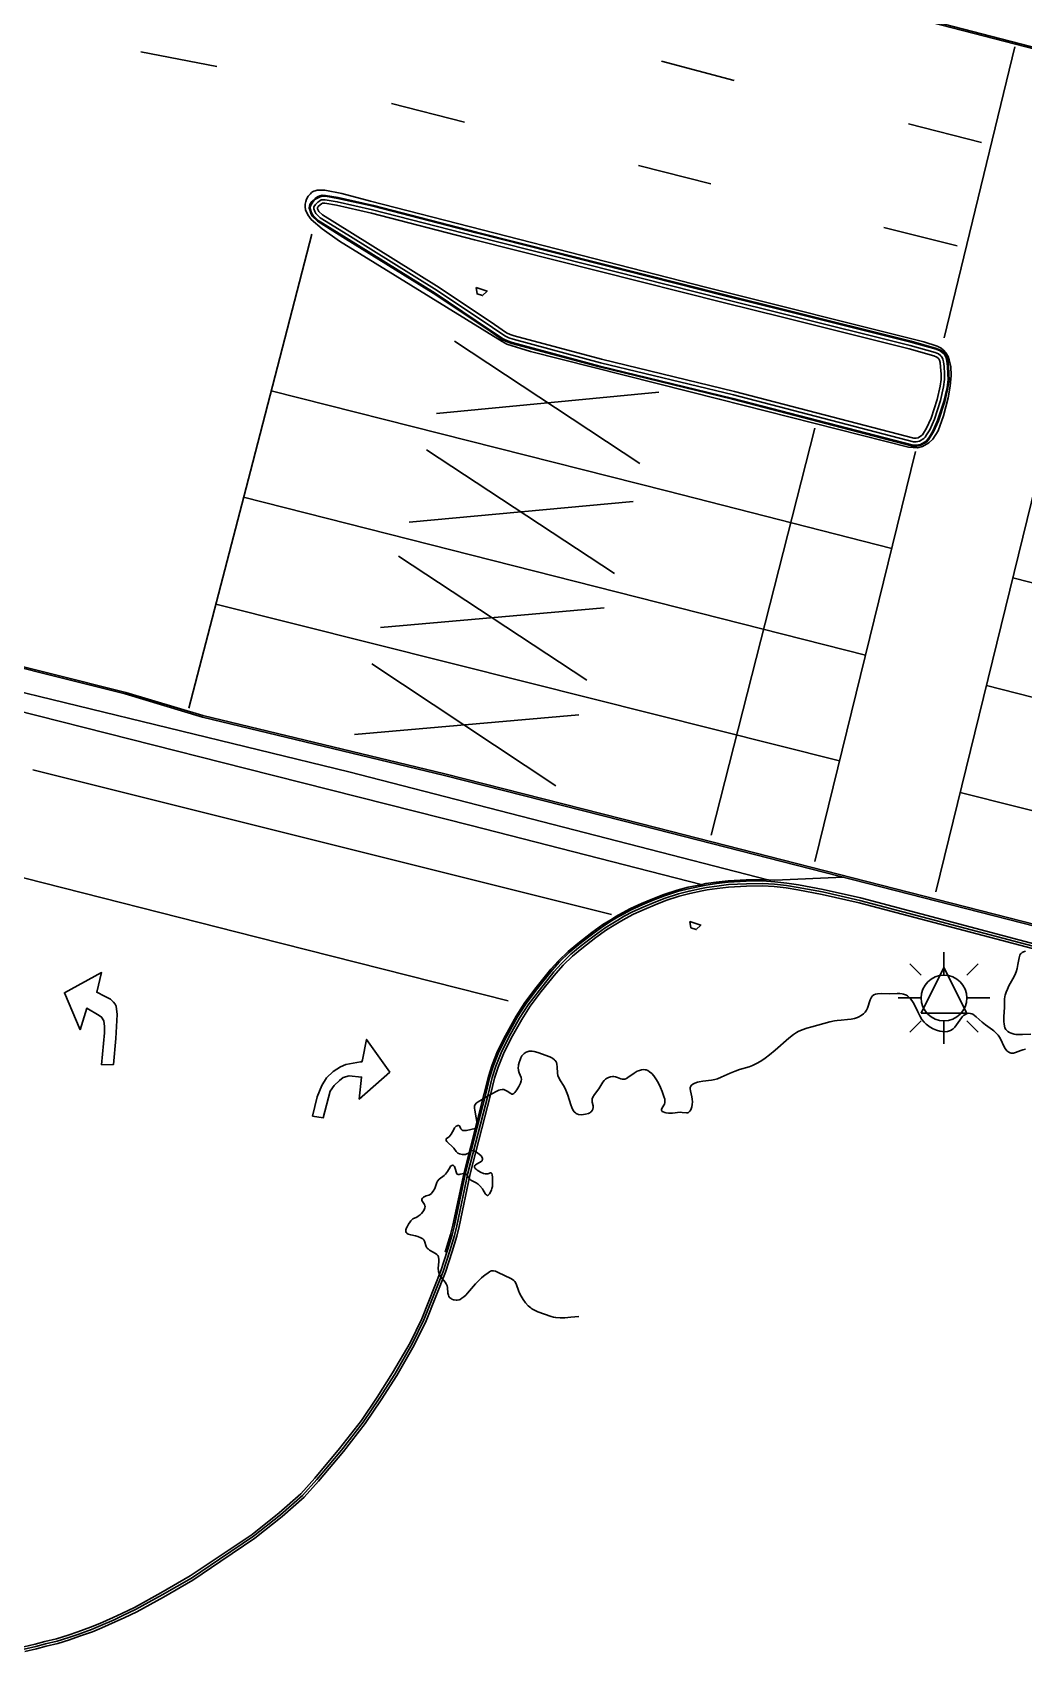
# Model space of a CAD drawing. Header units: metres. Extents: x 585772 to 587013, y 4140825 to 4141582.
# Drawn here: x 586070.39 to 586098.87, y 4140841.14 to 4140887.66 of the extents above; entities that cross this region are included whole.
import ezdxf

# ---------------------------------------------------------------- set-up
doc = ezdxf.new("R2010")
doc.units = ezdxf.units.M
doc.header["$MEASUREMENT"] = 0
for name, color, linetype, lineweight in [('BACK_OF_CURB', 5, 'Continuous', 30), ('BOTTOM_OF_CURB', 3, 'Continuous', 30), ('GUTTER', 30, 'Continuous', 30), ('LIGHT_POLE', 5, 'Continuous', 30), ('PAINT_STRIPE', 4, 'Continuous', 30), ('SIGN_BOARD', 2, 'Continuous', 30), ('TOP_OF_CURB', 1, 'Continuous', 30), ('TRAFFIC_SIGNAL', 3, 'Continuous', 30)]:
    doc.layers.add(name, color=color, linetype=linetype, lineweight=lineweight)
for name, color, linetype, lineweight, true_color in [('GUTTER_BOTTOM', 254, 'Continuous', 30, 0xffc7d6), ('PAVED_PARKING', 191, 'Continuous', 30, 0xbaa8ff), ('PAVED_ROAD', 140, 'Continuous', 30, 0x38a9ff), ('TREELINE', 80, 'Continuous', 30, 0x36ff17)]:
    doc.layers.add(name, color=color, linetype=linetype, lineweight=lineweight, true_color=true_color)

# ---------------------------------------------------------------- blocks, each defined once
blk = doc.blocks.new('SYM205')
at = {"color": 0, "linetype": 'ByBlock', "lineweight": -2}
for p, q in [((-0.25, 0.25), (-0.375, 0.375)), ((0, 0.25), (0, 0.5)), ((0.25, 0.25), (0.375, 0.375)), ((0.25, 0), (0.5, 0)), ((-0.25, -0.25), (-0.375, -0.375)), ((0, -0.25), (0, -0.5)), ((0.25, -0.25), (0.375, -0.375))]:
    blk.add_line(p, q, dxfattribs=at)
at = {"color": 0, "linetype": 'ByBlock', "lineweight": -2, "flags": 128}
blk.add_lwpolyline([(-0.5, 0), (-0.25, 0, 1), (0.25, 0, 1), (-0.25, 0)], format="xyb", dxfattribs=at)
blk = doc.blocks.new('SYM205_1')
at = {"layer": 'LIGHT_POLE', "xscale": 26.246667, "yscale": 26.246667, "zscale": 26.246667}
blk.add_blockref('SYM205', (0, 0), dxfattribs=at)
blk = doc.blocks.new('SYM003')
at = {"layer": 'LIGHT_POLE', "xscale": 0.5, "yscale": 0.5, "zscale": 0.5}
blk.add_blockref('SYM205_1', (0, 0), dxfattribs=at)
blk = doc.blocks.new('SYM207')
at = {"layer": 'SIGN_BOARD'}
blk.add_3dface([(-1.322683, 1.213682), (-1.067804, -0.602562), (0.487143, -1.125157), (1.787212, 0.168493)], dxfattribs=at)
blk = doc.blocks.new('SYM008')
at = {"layer": 'SIGN_BOARD', "xscale": 0.5, "yscale": 0.5, "zscale": 0.5}
blk.add_blockref('SYM207', (0, 0), dxfattribs=at)
blk = doc.blocks.new('SYM212')
at = {"layer": 'TRAFFIC_SIGNAL'}
blk.add_3dface([(-6.561667, -4.374444), (6.561667, -4.374444), (0, 8.748889)], dxfattribs=at)
blk = doc.blocks.new('SYM009')
at = {"layer": 'TRAFFIC_SIGNAL', "xscale": 0.5, "yscale": 0.5, "zscale": 0.5}
blk.add_blockref('SYM212', (0, 0), dxfattribs=at)

msp = doc.modelspace()

# ---------------------------------------------------------------- linework, layer by layer
at = {"layer": 'BACK_OF_CURB'}
msp.add_polyline3d([(586091.974224, 4140879.466545, -18.315887), (586095.577822, 4140878.566281, -18.328438), (586096.288124, 4140878.362601, -18.333), (586096.370339, 4140878.3297, -18.332), (586096.411423, 4140878.299559, -18.331), (586096.425004, 4140878.287481, -18.33), (586096.433569, 4140878.274016, -18.328), (586096.449009, 4140878.237972, -18.327), (586096.464901, 4140878.177557, -18.325), (586096.480904, 4140878.049478, -18.323), (586096.493783, 4140877.840918, -18.321), (586096.497846, 4140877.686434, -18.321), (586096.469275, 4140877.490427, -18.322798), (586096.380919, 4140877.11033, -18.330288), (586096.208584, 4140876.576381, -18.341841), (586096.080214, 4140876.28956, -18.351), (586095.992239, 4140876.147061, -18.358), (586095.956642, 4140876.093641, -18.361), (586095.93589, 4140876.070993, -18.365), (586095.83409, 4140876.009661, -18.372), (586095.772476, 4140875.997333, -18.374), (586095.716484, 4140875.997333, -18.375), (586090.560615, 4140877.336993, -18.355884), (586086.739146, 4140878.264991, -18.344874), (586084.229589, 4140878.936284, -18.34), (586084.112531, 4140878.977322, -18.34), (586084.011575, 4140879.025953, -18.337), (586083.663921, 4140879.262284, -18.333005), (586082.072971, 4140880.328491, -18.320483), (586079.508748, 4140881.922399, -18.301663), (586078.719976, 4140882.410812, -18.299), (586078.614681, 4140882.511983, -18.3), (586078.596364, 4140882.548634, -18.301), (586078.581493, 4140882.586189, -18.301563), (586078.576378, 4140882.615282, -18.302), (586078.577598, 4140882.619015, -18.302073), (586078.598429, 4140882.650771, -18.303), (586078.654979, 4140882.705578, -18.304), (586078.696782, 4140882.734532, -18.304), (586078.721888, 4140882.746544, -18.305), (586078.735739, 4140882.749557, -18.305), (586078.786953, 4140882.74805, -18.305), (586079.126249, 4140882.690643, -18.305), (586080.136344, 4140882.465259, -18.303059), (586083.089801, 4140881.701004, -18.304), (586090.238401, 4140879.897448, -18.312)], close=True, dxfattribs=at)
msp.add_polyline3d([(586070.168242, 4140841.1385, -18.186), (586070.507233, 4140841.213865, -18.187), (586070.785837, 4140841.290847, -18.19), (586071.116271, 4140841.375476, -18.198), (586071.457406, 4140841.47698, -18.202), (586071.745618, 4140841.578433, -18.204), (586072.112062, 4140841.711262, -18.208), (586072.382229, 4140841.820982, -18.213), (586072.770261, 4140841.991154, -18.22), (586073.022426, 4140842.110654, -18.224), (586073.387769, 4140842.285172, -18.232582), (586074.151969, 4140842.705703, -18.250914), (586075.000784, 4140843.192945, -18.268183), (586075.806499, 4140843.739593, -18.281953), (586076.783749, 4140844.394567, -18.294679), (586077.565039, 4140845.018017, -18.302462), (586078.195605, 4140845.574097, -18.31055), (586078.609794, 4140846.032876, -18.320134), (586079.322581, 4140846.883739, -18.344206), (586079.953464, 4140847.692771, -18.365156), (586080.411423, 4140848.367566, -18.377734), (586080.859323, 4140849.07293, -18.386488), (586081.36205, 4140849.946957, -18.401), (586081.703449, 4140850.641734, -18.409325), (586082.259547, 4140852.035665, -18.424693), (586082.444721, 4140852.630973, -18.427615), (586082.579923, 4140853.075338, -18.431673), (586082.650657, 4140853.350707, -18.437393), (586082.969636, 4140854.864745, -18.473978), (586083.548521, 4140857.130958, -18.530113), (586083.668502, 4140857.611096, -18.543), (586083.770531, 4140857.933024, -18.556), (586083.919683, 4140858.309998, -18.569), (586084.143685, 4140858.757706, -18.583), (586084.446348, 4140859.299554, -18.595), (586084.691102, 4140859.678698, -18.603), (586085.00934, 4140860.100551, -18.613), (586085.425758, 4140860.620984, -18.622919), (586085.636733, 4140860.854508, -18.630544), (586085.906051, 4140861.119456, -18.638531), (586086.171475, 4140861.33999, -18.643), (586086.573127, 4140861.650496, -18.65), (586086.880495, 4140861.872081, -18.658), (586087.102609, 4140862.009349, -18.662), (586087.244022, 4140862.09606, -18.664), (586087.429123, 4140862.20446, -18.667), (586087.657041, 4140862.325176, -18.67), (586087.964643, 4140862.460943, -18.673), (586088.279813, 4140862.593465, -18.677), (586088.592289, 4140862.715793, -18.681), (586088.9671, 4140862.837774, -18.684), (586089.27281, 4140862.918733, -18.688), (586089.628435, 4140862.991714, -18.689), (586089.771056, 4140863.021237, -18.69), (586090.060289, 4140863.061929, -18.691), (586090.390607, 4140863.102671, -18.691), (586090.904053, 4140863.129946, -18.692), (586091.361087, 4140863.139, -18.693), (586091.70244, 4140863.116533, -18.693), (586092.041377, 4140863.080363, -18.691), (586092.376758, 4140863.025953, -18.692), (586093.076385, 4140862.89364, -18.693), (586094.145769, 4140862.653026, -18.695), (586100.89988, 4140860.86913, -18.739)], dxfattribs=at)
at = {"layer": 'BOTTOM_OF_CURB'}
msp.add_polyline3d([(586092.022554, 4140879.660618, -18.448), (586095.629639, 4140878.759483, -18.452248), (586096.353009, 4140878.552055, -18.451), (586096.468195, 4140878.50596, -18.449), (586096.537307, 4140878.455256, -18.448), (586096.588845, 4140878.408692, -18.447), (586096.611026, 4140878.367675, -18.446), (586096.63867, 4140878.303142, -18.445), (586096.661708, 4140878.215562, -18.444), (586096.680137, 4140878.068058, -18.442), (586096.69362, 4140877.849713, -18.439), (586096.698228, 4140877.674552, -18.437), (586096.665976, 4140877.453296, -18.44), (586096.573827, 4140877.056879, -18.445121), (586096.395576, 4140876.504603, -18.457953), (586096.257353, 4140876.195766, -18.464), (586096.160596, 4140876.039043, -18.467), (586096.114522, 4140875.969901, -18.469), (586096.06384, 4140875.914587, -18.47), (586095.907475, 4140875.82038, -18.474), (586095.792289, 4140875.797333, -18.476649), (586095.690925, 4140875.797333, -18.478248), (586090.511866, 4140877.143019, -18.471798), (586086.689701, 4140878.071185, -18.470397), (586084.170579, 4140878.745037, -18.47), (586084.035811, 4140878.792284, -18.47), (586083.91141, 4140878.852208, -18.468), (586083.552029, 4140879.096511, -18.463536), (586081.964476, 4140880.160442, -18.430824), (586079.403311, 4140881.752449, -18.408261), (586078.596678, 4140882.251921, -18.422), (586078.451215, 4140882.391688, -18.423), (586078.409748, 4140882.474659, -18.424), (586078.382103, 4140882.566849, -18.425), (586078.372888, 4140882.612944, -18.426), (586078.377519, 4140882.668352, -18.426), (586078.38805, 4140882.694692, -18.427), (586078.44334, 4140882.77898, -18.428), (586078.52759, 4140882.860634, -18.429), (586078.596044, 4140882.908046, -18.429), (586078.656599, 4140882.93702, -18.43), (586078.717154, 4140882.95019, -18.43), (586078.80667, 4140882.947556, -18.429), (586079.164734, 4140882.886974, -18.429), (586080.183186, 4140882.659725, -18.429), (586083.139316, 4140881.894779, -18.433), (586090.286957, 4140880.091465, -18.443536)], close=True, dxfattribs=at)
msp.add_polyline3d([(586070.14164, 4140841.276004, -18.336), (586070.473376, 4140841.349756, -18.337), (586070.749823, 4140841.426142, -18.34), (586071.078926, 4140841.51043, -18.348), (586071.414174, 4140841.610182, -18.352), (586071.698519, 4140841.710274, -18.354), (586072.06185, 4140841.841974, -18.358), (586072.327765, 4140841.949968, -18.363), (586072.712158, 4140842.118544, -18.37), (586072.962276, 4140842.237074, -18.374), (586073.323796, 4140842.409766, -18.382582), (586074.083367, 4140842.827749, -18.400914), (586074.92653, 4140843.311747, -18.418183), (586075.728226, 4140843.855668, -18.431953), (586076.700973, 4140844.507624, -18.444679), (586077.475024, 4140845.125298, -18.452462), (586078.097029, 4140845.673828, -18.46055), (586078.504141, 4140846.124767, -18.470134), (586079.213687, 4140846.971763, -18.494206), (586079.84022, 4140847.775215, -18.515156), (586080.294382, 4140848.444416, -18.527734), (586080.739494, 4140849.14539, -18.536488), (586081.238415, 4140850.012799, -18.551), (586081.575417, 4140850.698627, -18.559325), (586082.127488, 4140852.082465, -18.574693), (586082.31091, 4140852.672141, -18.577615), (586082.44509, 4140853.113148, -18.581673), (586082.514296, 4140853.382568, -18.587393), (586082.833255, 4140854.896514, -18.623978), (586083.412786, 4140857.165254, -18.680113), (586083.533731, 4140857.649251, -18.693), (586083.638551, 4140857.979983, -18.706), (586083.791748, 4140858.367181, -18.719), (586084.019907, 4140858.823198, -18.733), (586084.326302, 4140859.371728, -18.745), (586084.576256, 4140859.758926, -18.753), (586084.898778, 4140860.186458, -18.763), (586085.319063, 4140860.711725, -18.772919), (586085.535613, 4140860.951419, -18.780544), (586085.81206, 4140861.22338, -18.788531), (586086.083899, 4140861.449245, -18.793), (586086.489355, 4140861.762691, -18.8), (586086.802661, 4140861.988557, -18.808), (586087.029218, 4140862.12857, -18.812), (586087.172049, 4140862.216151, -18.814), (586087.360954, 4140862.326779, -18.817), (586087.595934, 4140862.451236, -18.82), (586087.90924, 4140862.589521, -18.823), (586088.227154, 4140862.723196, -18.827), (586088.545068, 4140862.847653, -18.831), (586088.927486, 4140862.972109, -18.834), (586089.240793, 4140863.05508, -18.838), (586089.600174, 4140863.128832, -18.839), (586089.74709, 4140863.159244, -18.84), (586090.041967, 4140863.20073, -18.841), (586090.37831, 4140863.242215, -18.841), (586090.898952, 4140863.269872, -18.842), (586091.364304, 4140863.279091, -18.843), (586091.71447, 4140863.256044, -18.843), (586092.060028, 4140863.219168, -18.841), (586092.40098, 4140863.163854, -18.842), (586093.104767, 4140863.030754, -18.843), (586094.179022, 4140862.789044, -18.845), (586100.935033, 4140861.004646, -18.889)], dxfattribs=at)
at = {"layer": 'GUTTER'}
for points in [[(586061.065229, 4140896.571874, -18.9), (586070.512888, 4140894.164773, -18.828), (586079.960547, 4140891.757672, -18.825025), (586090.849354, 4140889.386711, -18.820392), (586103.394299, 4140886.135482, -18.815934), (586111.132038, 4140884.249151, -18.816448), (586118.716108, 4140882.254299, -18.820383), (586122.455339, 4140881.364953, -18.825884), (586123.598274, 4140881.110855, -18.82801), (586124.33201, 4140881.054388, -18.831873), (586125.093967, 4140881.082621, -18.84)], [(586062.379355, 4140871.329081, -18.755073), (586073.056826, 4140868.649448, -18.76934), (586075.271892, 4140867.981053, -18.775054), (586082.228273, 4140866.308236, -18.798384), (586087.875924, 4140864.875401, -18.821), (586097.193209, 4140862.488372, -18.863), (586106.510495, 4140860.101344, -18.813), (586115.827781, 4140857.714315, -18.743932), (586118.075729, 4140857.1223, -18.728017), (586118.880016, 4140856.941211, -18.724)], [(586089.606748, 4140863.174013, -18.835103), (586082.992596, 4140864.871908, -18.811384), (586076.52302, 4140866.504728, -18.788054), (586069.878209, 4140868.193479, -18.7547)]]:
    msp.add_polyline3d(points, dxfattribs=at)
at = {"layer": 'GUTTER_BOTTOM', "extrusion": (0.1155026804983741, 0.4474006107019116, 0.8868437429114822), "elevation": 1920303.203735, "flags": 128}
msp.add_lwpolyline([(467621.901121, -3685652.984788), (467611.210311, -3685653.15481), (467598.778432, -3685653.161011)], dxfattribs=at)
at = {"layer": 'PAINT_STRIPE', "extrusion": (0.0089095860823383, 0.0368220668287435, 0.9992821196590584), "elevation": 157679.13013, "flags": 128}
msp.add_lwpolyline([(404180.4913, -4159595.427641), (404180.4913, -4159586.822569)], dxfattribs=at)
at = {"layer": 'PAINT_STRIPE', "extrusion": (-0.0044191072180511, 0.0008670547317231, 0.9999898598023319), "elevation": 981.84928, "flags": 128}
msp.add_lwpolyline([(586067.701539, 4140887.805071), (586069.880555, 4140887.37754)], dxfattribs=at)
at = {"layer": 'PAINT_STRIPE', "extrusion": (-0.003127830614979, 0.0008308309970382, 0.999994763184037), "elevation": 1588.492788, "flags": 128}
msp.add_lwpolyline([(586085.539539, 4140886.939916), (586087.630015, 4140886.384636)], dxfattribs=at)
at = {"layer": 'PAINT_STRIPE', "elevation": -18.578, "flags": 128}
msp.add_lwpolyline([(586080.708303, 4140885.618313), (586082.806831, 4140885.076697)], dxfattribs=at)
at = {"layer": 'PAINT_STRIPE', "extrusion": (0.0035791214083044, -0.0009168896454504, 0.9999931745783682), "elevation": -1717.726329, "flags": 128}
msp.add_lwpolyline([(586093.966705, 4140884.66089), (586091.869173, 4140885.198226)], dxfattribs=at)
at = {"layer": 'PAINT_STRIPE', "extrusion": (-0.0009055342706448, 0.0002275429342098, 0.9999995641158539), "elevation": 392.925277, "flags": 128}
msp.add_lwpolyline([(586087.542703, 4140883.847135), (586089.620169, 4140883.325109)], dxfattribs=at)
at = {"layer": 'PAINT_STRIPE', "extrusion": (0.9680502151868029, -0.2507564174189373, 6.71421078e-08), "elevation": -470999.364038, "flags": 128}
msp.add_lwpolyline([(4155544.495857, -18.411376), (4155537.463472, -18.567501), (4155530.431087, -18.726376)], dxfattribs=at)
at = {"layer": 'PAINT_STRIPE', "extrusion": (0.0031272874030768, -0.0007831481788051, 0.9999948033627118), "elevation": -1428.615102, "flags": 128}
msp.add_lwpolyline([(586092.041093, 4140882.202073), (586094.147366, 4140881.674615)], dxfattribs=at)
at = {"layer": 'PAINT_STRIPE', "extrusion": (0.0140037671344174, -0.009253268460302, 0.9998591258416591), "elevation": -30127.739352, "flags": 128}
msp.add_lwpolyline([(586025.303302, 4140777.283634), (586030.622137, 4140773.769603)], dxfattribs=at)
at = {"layer": 'PAINT_STRIPE', "extrusion": (-0.0278233698201312, -0.123844375114462, 0.9919115035346454), "elevation": -529149.396816, "flags": 128}
msp.add_lwpolyline([(-335857.054827, 4134918.7152), (-335845.348229, 4134918.403742), (-335838.665932, 4134918.203112)], dxfattribs=at)
at = {"layer": 'PAINT_STRIPE', "extrusion": (-0.0151889827248884, -0.0014524951863131, 0.99988358575462), "elevation": -14935.126648, "flags": 128}
msp.add_lwpolyline([(586014.105161, 4140859.379594), (586020.498745, 4140859.99093)], dxfattribs=at)
at = {"layer": 'PAINT_STRIPE', "extrusion": (-0.0059817121058131, -0.0235217734145096, 0.9997054292619001), "elevation": -100925.104176, "flags": 128}
msp.add_lwpolyline([(-452549.768601, 4156365.494939), (-452549.768601, 4156353.422645)], dxfattribs=at)
at = {"layer": 'PAINT_STRIPE', "extrusion": (0.0098172563197991, -0.0064754856014326, 0.9999308423909011), "elevation": -21079.028069, "flags": 128}
msp.add_lwpolyline([(586053.65165, 4140825.988143), (586059.046233, 4140822.430109)], dxfattribs=at)
at = {"layer": 'PAINT_STRIPE', "extrusion": (-0.0055307790935769, -0.022502469733721, 0.9997314886200697), "elevation": -96440.00935, "flags": 128}
msp.add_lwpolyline([(-419194.889919, 4159955.907744), (-419194.889919, 4159968.034346)], dxfattribs=at)
at = {"layer": 'PAINT_STRIPE', "extrusion": (-0.0057814823488609, -0.0235041124878568, 0.9997070226611434), "elevation": -100734.615169, "flags": 128}
msp.add_lwpolyline([(-419944.896506, 4159790.167704), (-419944.896506, 4159778.103945)], dxfattribs=at)
at = {"layer": 'PAINT_STRIPE', "extrusion": (-0.2462640612123106, -0.9692027714339344, 6.7101282e-09), "elevation": -4157676.418704, "flags": 128}
msp.add_lwpolyline([(-451703.160346, -18.657101), (-451712.377964, -18.618851), (-451721.595581, -18.584101)], dxfattribs=at)
at = {"layer": 'PAINT_STRIPE', "extrusion": (-0.0060124522404024, -0.0005490403970626, 0.9999817743202619), "elevation": -5815.907848, "flags": 128}
msp.add_lwpolyline([(586076.941547, 4140871.606837), (586070.508651, 4140871.019413)], dxfattribs=at)
at = {"layer": 'PAINT_STRIPE', "extrusion": (0.0105719798360435, -0.006962438480477, 0.999919875636419), "elevation": -22653.173753, "flags": 128}
msp.add_lwpolyline([(586048.353087, 4140815.256102), (586053.763164, 4140811.693448)], dxfattribs=at)
at = {"layer": 'PAINT_STRIPE', "extrusion": (-0.2471982147444013, -0.968964933641657, 5.7307139e-09), "elevation": -4157242.269546, "flags": 128}
msp.add_lwpolyline([(-455707.212099, -18.569176), (-455698.188795, -18.539176), (-455689.16549, -18.638176)], dxfattribs=at)
at = {"layer": 'PAINT_STRIPE', "extrusion": (-0.2439855888584556, -0.9697788574873101, 1.74510527e-08), "elevation": -4158723.390943, "flags": 128}
msp.add_lwpolyline([(-441949.119632, -18.612426), (-441939.882427, -18.652426), (-441930.645223, -18.688426)], dxfattribs=at)
at = {"layer": 'PAINT_STRIPE', "extrusion": (-0.0040180902976245, -0.0003529578314515, 0.999991865152477), "elevation": -3835.171478, "flags": 128}
msp.add_lwpolyline([(586082.006981, 4140870.027066), (586075.585792, 4140869.463019)], dxfattribs=at)
at = {"layer": 'PAINT_STRIPE', "extrusion": (0.0147138032562706, -0.0097629618685355, 0.9998440821294533), "elevation": -31822.402373, "flags": 128}
msp.add_lwpolyline([(586016.968015, 4140756.182436), (586022.253339, 4140752.676043)], dxfattribs=at)
at = {"layer": 'PAINT_STRIPE', "extrusion": (0.011988331706498, 0.0466400657378222, 0.9988398190755448), "elevation": 200138.069687, "flags": 128}
msp.add_lwpolyline([(463211.137496, -4151588.368559), (463202.005859, -4151588.391128), (463193.09471, -4151588.430856)], dxfattribs=at)
at = {"layer": 'PAINT_STRIPE', "extrusion": (-0.0058496906357022, -0.0005090514298409, 0.9999827608444601), "elevation": -5555.082783, "flags": 128}
msp.add_lwpolyline([(586075.95126, 4140865.759373), (586069.504013, 4140865.19833)], dxfattribs=at)
at = {"layer": 'PAINT_STRIPE', "extrusion": (0.2422705756426722, 0.9702087240268291, 1.6803347e-08), "elevation": 4159492.387638, "flags": 128}
msp.add_lwpolyline([(434599.490137, -18.805893), (434590.922977, -18.830456), (434582.355816, -18.850893)], dxfattribs=at)
at = {"layer": 'PAINT_STRIPE', "extrusion": (-0.2463537444259758, -0.9691799794699685, 1.375675785e-06), "elevation": -4157622.44818, "flags": 128}
msp.add_lwpolyline([(-452095.384691, -13.026459), (-452102.839817, -12.993691), (-452110.294944, -12.961459)], dxfattribs=at)
at = {"layer": 'PAINT_STRIPE'}
for points in [[(586080.104229, 4140882.812524, -18.445571), (586089.728289, 4140880.339192, -18.458181), (586095.995242, 4140878.765555, -18.47), (586096.385666, 4140878.638612, -18.471), (586096.496262, 4140878.585924, -18.471), (586096.562092, 4140878.530603, -18.47), (586096.627923, 4140878.451572, -18.468), (586096.696387, 4140878.340929, -18.466), (586096.727986, 4140878.251361, -18.464), (586096.774232, 4140878.060864, -18.461), (586096.783449, 4140877.802697, -18.459), (586096.75436, 4140877.494971, -18.461328), (586096.699062, 4140877.153822, -18.464617), (586096.565425, 4140876.637488, -18.474852), (586096.408748, 4140876.213357, -18.486), (586096.256678, 4140875.97363, -18.496), (586096.141474, 4140875.862987, -18.502), (586095.961756, 4140875.756954, -18.509), (586095.818903, 4140875.720073, -18.512), (586095.556238, 4140875.743124, -18.5124), (586090.12293, 4140877.122416, -18.492084), (586084.700584, 4140878.491605, -18.476), (586084.018576, 4140878.69906, -18.476), (586083.88494, 4140878.777432, -18.474), (586079.215074, 4140881.65804, -18.439811), (586078.711993, 4140882.01374, -18.437699), (586078.402094, 4140882.285737, -18.438), (586078.305322, 4140882.419431, -18.437), (586078.2362, 4140882.557735, -18.437), (586078.222376, 4140882.640717, -18.438), (586078.222376, 4140882.719089, -18.438), (586078.243294, 4140882.802878, -18.439), (586078.267369, 4140882.869113, -18.439), (586078.31552, 4140882.947391, -18.44), (586078.375708, 4140883.022658, -18.442), (586078.410316, 4140883.057281, -18.442), (586078.435896, 4140883.07384, -18.443), (586078.475018, 4140883.09341, -18.443), (586078.511131, 4140883.105452, -18.443), (586078.572824, 4140883.120506, -18.444), (586078.792511, 4140883.120882, -18.446), (586079.280976, 4140883.02407, -18.446)], [(586071.761755, 4140859.00571, -18.599), (586071.309073, 4140860.065895, -18.616), (586072.376849, 4140860.644388, -18.636), (586072.239777, 4140860.079724, -18.625), (586072.465542, 4140859.966791, -18.624), (586072.634866, 4140859.878058, -18.623), (586072.723559, 4140859.797392, -18.622), (586072.771937, 4140859.740925, -18.622), (586072.796127, 4140859.684459, -18.621), (586072.828379, 4140859.44246, -18.617), (586072.788064, 4140858.756797, -18.606), (586072.723559, 4140858.0066, -18.591), (586072.376849, 4140857.998534, -18.590018), (586072.457479, 4140858.918129, -18.602), (586072.457479, 4140859.095595, -18.605), (586072.441353, 4140859.256928, -18.608), (586072.376849, 4140859.369861, -18.61), (586072.312345, 4140859.410194, -18.61), (586071.949508, 4140859.619926, -18.608646)], [(586079.868936, 4140858.144317, -18.654), (586079.988729, 4140858.725114, -18.665), (586080.655369, 4140857.788233, -18.646092), (586079.781322, 4140857.013477, -18.624), (586079.844963, 4140857.644979, -18.632555), (586079.494797, 4140857.681855, -18.632), (586079.319714, 4140857.63576, -18.631), (586079.209135, 4140857.54357, -18.629), (586079.061696, 4140857.404132, -18.626), (586078.948814, 4140857.2428, -18.623), (586078.747238, 4140856.47647, -18.608), (586078.440843, 4140856.52487, -18.607966), (586078.569851, 4140857.0734, -18.617), (586078.703467, 4140857.400675, -18.626), (586078.837083, 4140857.626541, -18.631), (586079.025989, 4140857.806311, -18.635), (586079.242539, 4140857.935377, -18.64), (586079.394585, 4140858.009129, -18.643), (586079.815837, 4140858.077613, -18.652), (586079.856673, 4140858.086191, -18.652)]]:
    msp.add_polyline3d(points, close=True, dxfattribs=at)
msp.add_polyline3d([(586097.040597, 4140865.817161, -18.755), (586103.71048, 4140864.14209, -18.741183), (586111.126382, 4140862.284388, -18.722806), (586114.502129, 4140861.370843, -18.714)], dxfattribs=at)
at = {"layer": 'PAVED_PARKING'}
msp.add_polyline3d([(586082.247494, 4140852.612734, -18.584), (586082.269897, 4140852.684758, -18.585), (586082.403764, 4140853.124736, -18.594), (586082.472502, 4140853.392334, -18.598), (586082.791455, 4140854.906252, -18.628155), (586083.371183, 4140857.175765, -18.677213), (586083.492424, 4140857.660946, -18.69), (586083.598099, 4140857.994376, -18.702681), (586083.752537, 4140858.384708, -18.715), (586083.981969, 4140858.843271, -18.731), (586084.289509, 4140859.39385, -18.746373), (586084.541056, 4140859.783516, -18.755), (586084.86489, 4140860.212788, -18.763), (586085.286361, 4140860.739537, -18.769361), (586085.50462, 4140860.981122, -18.77), (586085.783252, 4140861.255232, -18.774), (586086.057058, 4140861.482732, -18.778), (586086.463679, 4140861.797079, -18.785), (586086.778805, 4140862.024257, -18.79), (586087.006724, 4140862.165112, -18.796), (586087.149989, 4140862.252959, -18.796567), (586087.340061, 4140862.36427, -18.796902), (586087.577205, 4140862.489873, -18.802), (586087.89226, 4140862.62893, -18.811), (586088.211015, 4140862.762959, -18.817), (586088.530595, 4140862.888068, -18.822), (586088.915345, 4140863.013283, -18.828), (586089.230979, 4140863.096871, -18.831), (586089.591511, 4140863.170859, -18.835), (586089.739744, 4140863.201543, -18.836), (586090.036351, 4140863.243272, -18.839), (586090.374541, 4140863.284986, -18.84), (586090.897388, 4140863.31276, -18.842), (586091.36529, 4140863.322029, -18.844), (586091.718157, 4140863.298804, -18.845), (586093.696183, 4140863.384288, -18.847236)], dxfattribs=at)
at = {"layer": 'PAVED_ROAD'}
for points in [[(586061.053734, 4140896.526759, -18.9), (586070.501393, 4140894.119659, -18.828), (586079.949844, 4140891.712356, -18.826288), (586090.838557, 4140889.341415, -18.819799), (586103.382945, 4140886.09033, -18.813108), (586111.120603, 4140884.20402, -18.811786), (586118.704799, 4140882.209135, -18.814479), (586122.444901, 4140881.319582, -18.817851), (586123.591402, 4140881.06469, -18.822026), (586124.331083, 4140881.007766, -18.827851), (586125.095691, 4140881.036098, -18.838)], [(586118.890676, 4140856.988556, -18.728), (586118.087242, 4140857.169453, -18.727961), (586115.839983, 4140857.761287, -18.727), (586106.522539, 4140860.148356, -18.813), (586097.205254, 4140862.535384, -18.817), (586087.887913, 4140864.922427, -18.789991), (586082.239914, 4140866.35535, -18.776998), (586075.284585, 4140868.027914, -18.765836), (586073.069749, 4140868.69624, -18.762769), (586062.391252, 4140871.376131, -18.750173)]]:
    msp.add_polyline3d(points, dxfattribs=at)
msp.add_polyline3d([(586092.029181, 4140879.68723, -18.449), (586095.636745, 4140878.785975, -18.456), (586096.361906, 4140878.578034, -18.456), (586096.481613, 4140878.530129, -18.456), (586096.554568, 4140878.476605, -18.456), (586096.599859, 4140878.436329, -18.457), (586096.635359, 4140878.380518, -18.457), (586096.664677, 4140878.312078, -18.457), (586096.694845, 4140878.219339, -18.456122), (586096.707457, 4140878.070605, -18.452788), (586096.721023, 4140877.850919, -18.452), (586096.725705, 4140877.672923, -18.453), (586096.692948, 4140877.448205, -18.456), (586096.600279, 4140877.04955, -18.461), (586096.421217, 4140876.494761, -18.471), (586096.281643, 4140876.182905, -18.473), (586096.183682, 4140876.024232, -18.477), (586096.136171, 4140875.952933, -18.477), (586096.081385, 4140875.89314, -18.478), (586095.917537, 4140875.794425, -18.482), (586095.795005, 4140875.769908, -18.482), (586095.68742, 4140875.769908, -18.482), (586090.505181, 4140877.116421, -18.474405), (586086.682921, 4140878.04461, -18.472049), (586084.162487, 4140878.718813, -18.471), (586084.025291, 4140878.766911, -18.471), (586083.897675, 4140878.828383, -18.469), (586083.536686, 4140879.07378, -18.465067), (586081.949598, 4140880.137399, -18.431038), (586081.782778, 4140880.241094, -18.430125), (586079.388853, 4140881.729145, -18.409811), (586078.579772, 4140882.230134, -18.43), (586078.4288, 4140882.375193, -18.43), (586078.384159, 4140882.464515, -18.43), (586078.355464, 4140882.560208, -18.43), (586078.345236, 4140882.611367, -18.43), (586078.350532, 4140882.674724, -18.43), (586078.363608, 4140882.707431, -18.43), (586078.422074, 4140882.79656, -18.43), (586078.510122, 4140882.881896, -18.43), (586078.58223, 4140882.931839, -18.428), (586078.647646, 4140882.963139, -18.429), (586078.714605, 4140882.977701, -18.429), (586078.809374, 4140882.974913, -18.429), (586079.170012, 4140882.913895, -18.429), (586080.189609, 4140882.686391, -18.429), (586083.146105, 4140881.92135, -18.43549), (586090.293615, 4140880.118069, -18.446)], close=True, dxfattribs=at)
at = {"layer": 'TOP_OF_CURB'}
msp.add_polyline3d([(586091.998389, 4140879.563581, -18.32465), (586095.603731, 4140878.662882, -18.33), (586096.320567, 4140878.457328, -18.331), (586096.419267, 4140878.41783, -18.331), (586096.474365, 4140878.377407, -18.332), (586096.501889, 4140878.35293, -18.332), (586096.522297, 4140878.320846, -18.332), (586096.54384, 4140878.270557, -18.332), (586096.563304, 4140878.196559, -18.333), (586096.580521, 4140878.058768, -18.334), (586096.593701, 4140877.845315, -18.336), (586096.598037, 4140877.680493, -18.337), (586096.567625, 4140877.471862, -18.339), (586096.477373, 4140877.083604, -18.345), (586096.30208, 4140876.540492, -18.358), (586096.168783, 4140876.242663, -18.364), (586096.076418, 4140876.093052, -18.368), (586096.035582, 4140876.031771, -18.369), (586095.999865, 4140875.99279, -18.37), (586095.870782, 4140875.915021, -18.372), (586095.782382, 4140875.897333, -18.372), (586095.703704, 4140875.897333, -18.373), (586090.536241, 4140877.240006, -18.369585), (586086.714423, 4140878.168088, -18.364084), (586084.200084, 4140878.84066, -18.358), (586084.074171, 4140878.884803, -18.357), (586083.961492, 4140878.93908, -18.356), (586083.607975, 4140879.179398, -18.351404), (586082.018723, 4140880.244467, -18.338417), (586079.456029, 4140881.837424, -18.311937), (586078.658327, 4140882.331367, -18.301), (586078.532948, 4140882.451835, -18.3), (586078.503056, 4140882.511646, -18.299), (586078.479241, 4140882.591065, -18.298), (586078.473717, 4140882.618694, -18.297), (586078.475926, 4140882.645117, -18.297), (586078.477175, 4140882.648241, -18.297), (586078.520884, 4140882.714875, -18.295), (586078.591284, 4140882.783106, -18.296), (586078.646413, 4140882.821289, -18.296), (586078.689243, 4140882.841782, -18.295), (586078.726446, 4140882.849873, -18.295), (586078.796811, 4140882.847803, -18.295), (586079.145492, 4140882.788809, -18.295), (586080.159765, 4140882.562492, -18.298), (586083.114558, 4140881.797891, -18.306949), (586090.262679, 4140879.994457, -18.322926)], close=True, dxfattribs=at)
msp.add_polyline3d([(586070.154941, 4140841.207252, -18.186), (586070.490305, 4140841.28181, -18.187), (586070.76783, 4140841.358494, -18.19), (586071.097599, 4140841.442953, -18.198), (586071.43579, 4140841.543581, -18.202), (586071.722069, 4140841.644354, -18.204), (586072.086956, 4140841.776618, -18.208), (586072.354997, 4140841.885475, -18.213), (586072.741209, 4140842.054849, -18.22), (586072.992351, 4140842.173864, -18.224), (586073.355783, 4140842.347469, -18.232582), (586074.117668, 4140842.766726, -18.250914), (586074.963657, 4140843.252346, -18.268183), (586075.767362, 4140843.79763, -18.281953), (586076.742361, 4140844.451096, -18.294679), (586077.520032, 4140845.071657, -18.302462), (586078.146317, 4140845.623963, -18.31055), (586078.556967, 4140846.078822, -18.320134), (586079.268134, 4140846.927751, -18.344206), (586079.896842, 4140847.733993, -18.365156), (586080.352903, 4140848.405991, -18.377734), (586080.799409, 4140849.10916, -18.386488), (586081.300233, 4140849.979878, -18.401), (586081.639433, 4140850.67018, -18.409325), (586082.193517, 4140852.059065, -18.424693), (586082.377816, 4140852.651557, -18.427615), (586082.512507, 4140853.094243, -18.431673), (586082.582476, 4140853.366638, -18.437393), (586082.901446, 4140854.88063, -18.473978), (586083.480653, 4140857.148106, -18.530113), (586083.601117, 4140857.630173, -18.543), (586083.704541, 4140857.956503, -18.556), (586083.855716, 4140858.338589, -18.569), (586084.081796, 4140858.790452, -18.583), (586084.386325, 4140859.335641, -18.595), (586084.633679, 4140859.718812, -18.603), (586084.954059, 4140860.143504, -18.613), (586085.37241, 4140860.666354, -18.622919), (586085.586173, 4140860.902964, -18.630544), (586085.859056, 4140861.171418, -18.638531), (586086.127687, 4140861.394618, -18.643), (586086.531241, 4140861.706594, -18.65), (586086.841578, 4140861.930319, -18.658), (586087.065914, 4140862.06896, -18.662), (586087.208035, 4140862.156105, -18.664), (586087.395039, 4140862.26562, -18.667), (586087.626487, 4140862.388206, -18.67), (586087.936942, 4140862.525232, -18.673), (586088.253484, 4140862.658331, -18.677), (586088.568679, 4140862.781723, -18.681), (586088.947293, 4140862.904942, -18.684), (586089.256802, 4140862.986907, -18.688), (586089.614304, 4140863.060273, -18.689), (586089.759073, 4140863.090241, -18.69), (586090.051128, 4140863.131329, -18.691), (586090.384459, 4140863.172443, -18.691), (586090.901502, 4140863.199909, -18.692), (586091.362696, 4140863.209046, -18.693), (586091.708455, 4140863.186288, -18.693), (586092.050703, 4140863.149765, -18.691), (586092.388869, 4140863.094903, -18.692), (586093.090576, 4140862.962197, -18.693), (586094.162396, 4140862.721035, -18.695), (586100.917457, 4140860.936888, -18.739)], dxfattribs=at)
at = {"layer": 'TREELINE'}
for points in [[(586099.069334, 4140858.878292, -18.501), (586098.830246, 4140858.864109, -18.513), (586098.732862, 4140858.862629, -18.519), (586098.639319, 4140858.869857, -18.524), (586098.593187, 4140858.877803, -18.528), (586098.511345, 4140858.901002, -18.534), (586098.460039, 4140858.923613, -18.539), (586098.413618, 4140858.952586, -18.544), (586098.374035, 4140858.988473, -18.55), (586098.357419, 4140859.009183, -18.553), (586098.331215, 4140859.056209, -18.559), (586098.313491, 4140859.10991, -18.567), (586098.302954, 4140859.169217, -18.573373), (586098.298315, 4140859.23306, -18.57598), (586098.301553, 4140859.370107, -18.58468), (586098.319788, 4140859.655325, -18.606986), (586098.318992, 4140859.881092, -18.625202), (586098.32685, 4140859.956533, -18.632701), (586098.334379, 4140859.994915, -18.63845), (586098.361523, 4140860.083281, -18.647501), (586098.400041, 4140860.173449, -18.65977), (586098.446048, 4140860.264049, -18.675414), (586098.591939, 4140860.529077, -18.725558), (586098.63335, 4140860.617984, -18.742172), (586098.65127, 4140860.663563, -18.749), (586098.681788, 4140860.764879, -18.762558), (586098.704071, 4140860.875169, -18.776604), (586098.737566, 4140861.070538, -18.806), (586098.760506, 4140861.144014, -18.82), (586098.781053, 4140861.181365, -18.827), (586098.793358, 4140861.196994, -18.831), (586098.822793, 4140861.222895, -18.836), (586098.859674, 4140861.242637, -18.84), (586098.91726, 4140861.26014, -18.845)], [(586086.089557, 4140850.770024, -18.383), (586085.860941, 4140850.744329, -18.387), (586085.684523, 4140850.73109, -18.39), (586085.551541, 4140850.728061, -18.392), (586085.426652, 4140850.736022, -18.394), (586085.360939, 4140850.748082, -18.395), (586085.293935, 4140850.768007, -18.396), (586084.912789, 4140850.903301, -18.404), (586084.811774, 4140850.948094, -18.406), (586084.742655, 4140850.988795, -18.407), (586084.70793, 4140851.01346, -18.408), (586084.634979, 4140851.076757, -18.41), (586084.560558, 4140851.158261, -18.413), (586084.491468, 4140851.249709, -18.418), (586084.43069, 4140851.345544, -18.421), (586084.3812, 4140851.440209, -18.425), (586084.350415, 4140851.513292, -18.427), (586084.29557, 4140851.671486, -18.431), (586084.274614, 4140851.723035, -18.434), (586084.249723, 4140851.766782, -18.436), (586084.21849, 4140851.802498, -18.437), (586084.18086, 4140851.831958, -18.438), (586084.137364, 4140851.857443, -18.44), (586083.772098, 4140852.033646, -18.453), (586083.693326, 4140852.066612, -18.457), (586083.631239, 4140852.081315, -18.459), (586083.614108, 4140852.081778, -18.459), (586083.582724, 4140852.076777, -18.459), (586083.552436, 4140852.064676, -18.459), (586083.519955, 4140852.046444, -18.459), (586083.440501, 4140851.993911, -18.457), (586083.394161, 4140851.959416, -18.458), (586083.291483, 4140851.873, -18.455), (586083.23637, 4140851.820822, -18.452), (586083.120403, 4140851.700395, -18.446), (586082.893622, 4140851.44061, -18.433), (586082.840082, 4140851.383255, -18.43), (586082.785757, 4140851.331952, -18.428), (586082.730612, 4140851.289462, -18.426), (586082.674607, 4140851.25855, -18.425), (586082.64631, 4140851.248204, -18.425), (586082.589938, 4140851.237353, -18.426), (586082.562312, 4140851.236391, -18.424), (586082.509301, 4140851.242248, -18.426), (586082.484363, 4140851.24861, -18.428), (586082.438743, 4140851.267059, -18.432), (586082.418509, 4140851.278687, -18.433), (586082.384313, 4140851.305609, -18.438), (586082.357543, 4140851.338999, -18.443), (586082.340224, 4140851.375516, -18.446), (586082.326983, 4140851.434247, -18.454), (586082.31328, 4140851.596917, -18.474), (586082.301316, 4140851.649611, -18.481), (586082.280595, 4140851.701108, -18.486), (586082.248413, 4140851.751562, -18.491), (586082.161193, 4140851.853284, -18.501), (586082.118811, 4140851.907548, -18.508), (586082.100738, 4140851.936193, -18.511), (586082.073481, 4140851.99697, -18.516), (586082.05706, 4140852.061402, -18.522), (586082.048886, 4140852.161872, -18.531), (586082.051789, 4140852.229363, -18.537), (586082.064052, 4140852.357766, -18.55), (586082.065396, 4140852.414656, -18.556), (586082.058919, 4140852.461537, -18.56), (586082.052595, 4140852.481177, -18.562), (586082.033367, 4140852.516696, -18.566), (586082.005068, 4140852.548452, -18.568), (586081.967346, 4140852.57795, -18.572187), (586081.800079, 4140852.674124, -18.58), (586081.756169, 4140852.705909, -18.58), (586081.737497, 4140852.723193, -18.58), (586081.721743, 4140852.741566, -18.58), (586081.699616, 4140852.781547, -18.58), (586081.658749, 4140852.928849, -18.581), (586081.636939, 4140852.96431, -18.581), (586081.605625, 4140852.994242, -18.581), (586081.547566, 4140853.029661, -18.581), (586081.466391, 4140853.061564, -18.582), (586081.398548, 4140853.079871, -18.582), (586081.259422, 4140853.107527, -18.583), (586081.186176, 4140853.132344, -18.583), (586081.144264, 4140853.159608, -18.583), (586081.12862, 4140853.179518, -18.584), (586081.119658, 4140853.204609, -18.584), (586081.118621, 4140853.236182, -18.584), (586081.121464, 4140853.254805, -18.584), (586081.138621, 4140853.308791, -18.585), (586081.15478, 4140853.345116, -18.585), (586081.19589, 4140853.420731, -18.585), (586081.241917, 4140853.489882, -18.585), (586081.264222, 4140853.518127, -18.586), (586081.295686, 4140853.550573, -18.586), (586081.323597, 4140853.57156, -18.586), (586081.432696, 4140853.623192, -18.587), (586081.476567, 4140853.651043, -18.587), (586081.52657, 4140853.68906, -18.587), (586081.569799, 4140853.729263, -18.587), (586081.605679, 4140853.768821, -18.589), (586081.64853, 4140853.833584, -18.589), (586081.668701, 4140853.890454, -18.59), (586081.671335, 4140853.928434, -18.591), (586081.66856, 4140853.94684, -18.591), (586081.654692, 4140853.981761, -18.591), (586081.592267, 4140854.071811, -18.593), (586081.580445, 4140854.097736, -18.593), (586081.577436, 4140854.122855, -18.593), (586081.57974, 4140854.135414, -18.593), (586081.59449, 4140854.16322, -18.594), (586081.623922, 4140854.192408, -18.594), (586081.663337, 4140854.216731, -18.595), (586081.700751, 4140854.23031, -18.595), (586081.781652, 4140854.25123, -18.596), (586081.815251, 4140854.267654, -18.597), (586081.8511, 4140854.296335, -18.598), (586081.869782, 4140854.316405, -18.598), (586081.905193, 4140854.36374, -18.599), (586081.949242, 4140854.443137, -18.6), (586081.970583, 4140854.4978, -18.601), (586082.005086, 4140854.618264, -18.603), (586082.025566, 4140854.657147, -18.604), (586082.071691, 4140854.707526, -18.605), (586082.220052, 4140854.817383, -18.608), (586082.262205, 4140854.858046, -18.609), (586082.316155, 4140854.93382, -18.61), (586082.387289, 4140855.059918, -18.613), (586082.406054, 4140855.083237, -18.613), (586082.437368, 4140855.104465, -18.614), (586082.460157, 4140855.109671, -18.614), (586082.482784, 4140855.104877, -18.613), (586082.493365, 4140855.097756, -18.613), (586082.512132, 4140855.073354, -18.613), (586082.534641, 4140855.018641, -18.61), (586082.569995, 4140854.890568, -18.6), (586082.58449, 4140854.866082, -18.598), (586082.59397, 4140854.857278, -18.597), (586082.618065, 4140854.84735, -18.595), (586082.647344, 4140854.845849, -18.593), (586082.679503, 4140854.850255, -18.592), (586082.78102, 4140854.87533, -18.589), (586082.811219, 4140854.876795, -18.587), (586082.838202, 4140854.868879, -18.585), (586082.861805, 4140854.851259, -18.583), (586082.882023, 4140854.826705, -18.58), (586082.924871, 4140854.745682, -18.576), (586082.954557, 4140854.708245, -18.573), (586082.988268, 4140854.684222, -18.57), (586083.141536, 4140854.606043, -18.558), (586083.196233, 4140854.564754, -18.554), (586083.241714, 4140854.521075, -18.549), (586083.32032, 4140854.43328, -18.541), (586083.342745, 4140854.398601, -18.538), (586083.395017, 4140854.299988, -18.532), (586083.409559, 4140854.278746, -18.528), (586083.430928, 4140854.257185, -18.527), (586083.452619, 4140854.246428, -18.527), (586083.474203, 4140854.24637, -18.527), (586083.495257, 4140854.256869, -18.527), (586083.525302, 4140854.290172, -18.527), (586083.55317, 4140854.339442, -18.524), (586083.581585, 4140854.408685, -18.525), (586083.592697, 4140854.444351, -18.526), (586083.604754, 4140854.504, -18.53), (586083.607862, 4140854.554511, -18.531), (586083.608833, 4140854.765346, -18.533), (586083.599933, 4140854.834997, -18.534), (586083.585529, 4140854.871894, -18.534), (586083.566994, 4140854.890315, -18.534), (586083.551128, 4140854.89298, -18.535), (586083.472802, 4140854.865796, -18.535), (586083.440265, 4140854.860246, -18.535), (586083.401924, 4140854.861523, -18.537), (586083.35322, 4140854.874124, -18.539), (586083.264327, 4140854.915868, -18.546896), (586083.169077, 4140854.973001, -18.56042), (586083.137527, 4140854.995379, -18.565949), (586083.112552, 4140855.017682, -18.571502), (586083.096072, 4140855.040213, -18.575), (586083.091618, 4140855.051658, -18.576), (586083.089989, 4140855.062092, -18.576), (586083.093276, 4140855.083189, -18.575), (586083.104673, 4140855.104287, -18.574), (586083.123442, 4140855.125016, -18.572), (586083.163807, 4140855.154611, -18.568), (586083.28179, 4140855.219971, -18.555), (586083.306487, 4140855.241716, -18.553), (586083.315098, 4140855.253722, -18.553), (586083.323096, 4140855.277779, -18.552), (586083.321581, 4140855.304302, -18.553), (586083.311245, 4140855.332709, -18.555), (586083.280716, 4140855.377579, -18.557), (586083.22751, 4140855.429063, -18.563), (586083.145568, 4140855.486325, -18.57), (586083.09001, 4140855.514897, -18.574), (586083.064273, 4140855.524788, -18.576), (586083.024398, 4140855.533269, -18.576), (586082.99653, 4140855.530892, -18.578), (586082.974117, 4140855.521379, -18.58), (586082.955391, 4140855.50698, -18.581), (586082.89685, 4140855.450523, -18.59), (586082.869842, 4140855.434313, -18.591), (586082.836822, 4140855.423398, -18.593), (586082.792775, 4140855.419366, -18.596), (586082.738278, 4140855.42381, -18.6), (586082.65717, 4140855.443143, -18.604), (586082.61381, 4140855.461522, -18.606), (586082.582217, 4140855.482506, -18.608), (586082.559492, 4140855.50521, -18.61), (586082.499829, 4140855.597516, -18.619), (586082.461602, 4140855.641282, -18.622), (586082.321147, 4140855.763298, -18.625), (586082.294069, 4140855.791512, -18.626), (586082.277998, 4140855.81916, -18.626), (586082.274635, 4140855.832766, -18.626), (586082.27691, 4140855.858632, -18.627), (586082.29062, 4140855.881425, -18.627), (586082.359773, 4140855.932218, -18.63), (586082.38966, 4140855.962242, -18.63), (586082.416952, 4140856.00176, -18.631), (586082.492754, 4140856.142347, -18.633), (586082.519586, 4140856.184149, -18.635), (586082.549427, 4140856.217941, -18.636), (586082.563557, 4140856.229138, -18.637), (586082.59268, 4140856.24433, -18.638), (586082.607026, 4140856.248289, -18.638), (586082.633665, 4140856.248841, -18.638), (586082.655408, 4140856.239454, -18.638), (586082.670683, 4140856.220678, -18.638), (586082.699265, 4140856.156093, -18.636), (586082.716052, 4140856.133713, -18.635), (586082.739653, 4140856.117525, -18.635), (586082.754189, 4140856.111915, -18.634), (586082.789048, 4140856.105937, -18.635), (586082.832042, 4140856.107306, -18.635), (586082.86525, 4140856.112339, -18.635), (586083.110613, 4140856.171164, -18.636), (586083.145738, 4140856.182536, -18.636), (586083.168462, 4140856.200422, -18.637), (586083.176236, 4140856.21952, -18.637), (586083.176291, 4140856.262011, -18.639), (586083.135108, 4140856.472391, -18.645), (586083.096305, 4140856.69435, -18.652), (586083.08797, 4140856.755753, -18.656), (586083.087804, 4140856.792001, -18.658), (586083.094015, 4140856.824931, -18.659), (586083.100065, 4140856.840266, -18.659), (586083.116852, 4140856.866594, -18.659), (586083.141519, 4140856.892021, -18.658), (586083.194201, 4140856.931504, -18.655), (586083.386508, 4140857.046999, -18.643), (586083.585869, 4140857.160636, -18.631337), (586083.736348, 4140857.240828, -18.625), (586083.787065, 4140857.263908, -18.623), (586083.830594, 4140857.279243, -18.62), (586083.88765, 4140857.288128, -18.616), (586083.931296, 4140857.283375, -18.612), (586083.956639, 4140857.27624, -18.609), (586084.028155, 4140857.24207, -18.602), (586084.130698, 4140857.167841, -18.588), (586084.161777, 4140857.153471, -18.586), (586084.181733, 4140857.152837, -18.584), (586084.201906, 4140857.159678, -18.583), (586084.223996, 4140857.174669, -18.581), (586084.248667, 4140857.198696, -18.58), (586084.310182, 4140857.280076, -18.579724), (586084.366813, 4140857.373468, -18.583), (586084.414057, 4140857.473518, -18.587), (586084.432501, 4140857.534811, -18.59), (586084.436778, 4140857.578015, -18.591), (586084.42835, 4140857.632907, -18.594), (586084.373398, 4140857.762394, -18.6), (586084.354844, 4140857.837577, -18.604), (586084.34956, 4140857.915121, -18.607), (586084.352227, 4140857.953665, -18.609), (586084.357989, 4140857.991877, -18.61), (586084.376445, 4140858.067453, -18.614), (586084.398263, 4140858.13589, -18.616), (586084.421942, 4140858.196223, -18.618), (586084.452277, 4140858.252203, -18.62), (586084.4709, 4140858.277759, -18.621), (586084.516097, 4140858.32252, -18.621), (586084.570339, 4140858.357207, -18.62), (586084.600158, 4140858.370187, -18.62), (586084.659132, 4140858.385606, -18.618), (586084.716746, 4140858.389741, -18.616), (586084.746446, 4140858.388428, -18.615), (586084.807163, 4140858.379581, -18.613), (586084.91149, 4140858.348699, -18.607), (586085.251033, 4140858.222915, -18.589), (586085.314664, 4140858.193209, -18.584), (586085.343161, 4140858.176627, -18.582), (586085.388669, 4140858.141235, -18.579), (586085.405962, 4140858.122618, -18.577), (586085.43316, 4140858.0821, -18.574), (586085.443444, 4140858.06033, -18.575), (586085.458326, 4140858.014087, -18.572), (586085.469267, 4140857.938938, -18.567), (586085.477004, 4140857.755399, -18.553), (586085.488213, 4140857.691842, -18.549), (586085.497682, 4140857.660044, -18.546), (586085.510224, 4140857.628335, -18.544), (586085.542936, 4140857.565031, -18.538), (586085.664333, 4140857.371931, -18.519), (586085.714991, 4140857.271483, -18.511), (586085.772365, 4140857.120063, -18.498), (586085.854453, 4140856.849854, -18.477), (586085.883287, 4140856.771161, -18.471), (586085.907411, 4140856.718476, -18.466), (586085.935783, 4140856.670875, -18.462), (586085.951925, 4140856.649613, -18.46), (586085.988849, 4140856.613432, -18.456), (586086.009921, 4140856.599019, -18.454), (586086.032853, 4140856.587318, -18.452), (586086.083306, 4140856.571474, -18.449), (586086.165906, 4140856.563563, -18.449), (586086.222047, 4140856.566499, -18.449), (586086.279521, 4140856.574765, -18.449), (586086.361558, 4140856.597386, -18.447), (586086.407744, 4140856.619415, -18.447), (586086.427719, 4140856.632649, -18.45), (586086.445363, 4140856.647422, -18.451), (586086.473166, 4140856.681599, -18.453), (586086.490962, 4140856.721467, -18.455), (586086.498821, 4140856.766377, -18.459), (586086.496817, 4140856.81568, -18.462), (586086.47445, 4140856.924875, -18.467), (586086.469374, 4140856.971586, -18.471), (586086.472868, 4140857.019533, -18.475), (586086.488996, 4140857.068396, -18.479), (586086.535615, 4140857.143462, -18.486), (586086.658092, 4140857.303552, -18.496), (586086.774081, 4140857.498923, -18.502), (586086.811699, 4140857.547109, -18.504), (586086.856866, 4140857.588078, -18.506), (586086.882519, 4140857.605378, -18.507), (586086.938446, 4140857.633141, -18.508), (586086.998354, 4140857.651206, -18.509), (586087.059626, 4140857.65887, -18.509), (586087.089956, 4140857.658584, -18.509), (586087.145859, 4140857.650115, -18.508), (586087.196235, 4140857.634337, -18.507), (586087.291199, 4140857.597447, -18.504), (586087.337171, 4140857.585035, -18.503), (586087.38306, 4140857.582446, -18.503), (586087.406172, 4140857.586037, -18.503), (586087.45277, 4140857.60227, -18.503), (586087.499728, 4140857.627938, -18.505), (586087.673275, 4140857.752514, -18.511), (586087.768488, 4140857.809479, -18.512), (586087.830417, 4140857.836922, -18.513), (586087.860784, 4140857.846997, -18.514), (586087.890691, 4140857.854425, -18.514), (586087.942739, 4140857.860582, -18.514), (586087.993851, 4140857.856899, -18.514), (586088.019261, 4140857.851068, -18.514), (586088.070203, 4140857.830824, -18.513), (586088.121852, 4140857.798339, -18.511), (586088.18113, 4140857.746718, -18.508), (586088.24012, 4140857.681557, -18.504), (586088.323655, 4140857.565357, -18.497), (586088.380823, 4140857.465653, -18.49), (586088.43653, 4140857.347825, -18.482), (586088.483532, 4140857.231278, -18.473), (586088.534033, 4140857.08858, -18.463), (586088.554321, 4140857.008243, -18.457), (586088.559971, 4140856.958108, -18.454), (586088.557479, 4140856.910646, -18.45), (586088.546669, 4140856.869164, -18.447), (586088.530509, 4140856.833159, -18.444), (586088.47636, 4140856.738235, -18.439), (586088.466544, 4140856.711461, -18.435), (586088.465905, 4140856.687374, -18.434), (586088.4695, 4140856.677146, -18.433), (586088.483993, 4140856.658598, -18.432), (586088.507224, 4140856.642719, -18.431), (586088.55584, 4140856.624225, -18.43), (586088.595688, 4140856.615662, -18.43), (586088.663624, 4140856.608835, -18.43), (586088.776214, 4140856.612056, -18.430014), (586088.995867, 4140856.631369, -18.436), (586089.056056, 4140856.630026, -18.437), (586089.17989, 4140856.616065, -18.436), (586089.208798, 4140856.61824, -18.437), (586089.235395, 4140856.626973, -18.439), (586089.25999, 4140856.644349, -18.441), (586089.274702, 4140856.660696, -18.443), (586089.301445, 4140856.704659, -18.447), (586089.313166, 4140856.731396, -18.449), (586089.332525, 4140856.792181, -18.454), (586089.345403, 4140856.859783, -18.46), (586089.350555, 4140856.930681, -18.465), (586089.346421, 4140857.004898, -18.47), (586089.333338, 4140857.079828, -18.475), (586089.29305, 4140857.247306, -18.486), (586089.286869, 4140857.303552, -18.489), (586089.291047, 4140857.344713, -18.493), (586089.304419, 4140857.380838, -18.499), (586089.327092, 4140857.412267, -18.502), (586089.359173, 4140857.439342, -18.505), (586089.425167, 4140857.472539, -18.51), (586089.496555, 4140857.494156, -18.513), (586089.545329, 4140857.504883, -18.515), (586089.65041, 4140857.522422, -18.519), (586089.904104, 4140857.555714, -18.528), (586089.99121, 4140857.572832, -18.531), (586090.033171, 4140857.58422, -18.533), (586090.076596, 4140857.59839, -18.535), (586090.175416, 4140857.637764, -18.534863), (586090.437289, 4140857.757529, -18.526505), (586090.580208, 4140857.818514, -18.523565), (586090.700694, 4140857.861517, -18.524), (586090.985736, 4140857.942217, -18.528346), (586091.081626, 4140857.978121, -18.533), (586091.137816, 4140858.003926, -18.536), (586091.195635, 4140858.033871, -18.540007), (586091.315187, 4140858.104891, -18.551405), (586091.438339, 4140858.188588, -18.560697), (586091.563147, 4140858.282369, -18.565743), (586091.728574, 4140858.417846, -18.570079), (586092.12417, 4140858.763041, -18.573023), (586092.253977, 4140858.864324, -18.576), (586092.344571, 4140858.922793, -18.579), (586092.392886, 4140858.949501, -18.581), (586092.505373, 4140859.001044, -18.584), (586092.638029, 4140859.048943, -18.588), (586092.778892, 4140859.091655, -18.592), (586093.295256, 4140859.228834, -18.603), (586093.437603, 4140859.258603, -18.608), (586093.507274, 4140859.269637, -18.611), (586093.627331, 4140859.28253, -18.614), (586093.801947, 4140859.296333, -18.619), (586093.913769, 4140859.310036, -18.623), (586094.010603, 4140859.330823, -18.626), (586094.09235, 4140859.357761, -18.628), (586094.131024, 4140859.374102, -18.629), (586094.202645, 4140859.412228, -18.631), (586094.264866, 4140859.457214, -18.634), (586094.315568, 4140859.508579, -18.637), (586094.336051, 4140859.536473, -18.638), (586094.353549, 4140859.565594, -18.639), (586094.381282, 4140859.626517, -18.642), (586094.453611, 4140859.860433, -18.651), (586094.473771, 4140859.904283, -18.653), (586094.498538, 4140859.943438, -18.654), (586094.529065, 4140859.976959, -18.655), (586094.566504, 4140860.003907, -18.657), (586094.612006, 4140860.023342, -18.657), (586094.671614, 4140860.035505, -18.659), (586094.777227, 4140860.040529, -18.66), (586095.022105, 4140860.034866, -18.664), (586095.229896, 4140860.041196, -18.668), (586095.307972, 4140860.040746, -18.669), (586095.381008, 4140860.034227, -18.67), (586095.415185, 4140860.027784, -18.671), (586095.447563, 4140860.018732, -18.671), (586095.501989, 4140859.994669, -18.672), (586095.527, 4140859.979152, -18.672), (586095.573203, 4140859.941668, -18.672), (586095.615097, 4140859.896277, -18.671), (586095.65362, 4140859.843811, -18.671), (586095.689711, 4140859.785103, -18.67), (586095.736437, 4140859.697042, -18.668), (586095.823046, 4140859.516977, -18.663), (586095.882935, 4140859.400271, -18.66), (586095.94329, 4140859.302964, -18.658), (586096.004344, 4140859.225717, -18.657), (586096.070006, 4140859.160102, -18.655), (586096.104565, 4140859.131139, -18.655), (586096.177139, 4140859.079867, -18.653), (586096.265543, 4140859.030884, -18.652), (586096.358891, 4140858.992437, -18.652), (586096.456108, 4140858.96528, -18.653), (586096.535095, 4140858.95231, -18.653), (586096.593813, 4140858.948463, -18.653), (586096.68093, 4140858.955018, -18.654), (586096.737248, 4140858.969658, -18.655), (586096.764591, 4140858.980588, -18.656), (586096.817165, 4140859.010546, -18.657), (586096.842205, 4140859.029927, -18.658), (586096.893741, 4140859.082314, -18.66), (586096.941927, 4140859.144772, -18.663), (586097.078563, 4140859.342426, -18.671), (586097.10178, 4140859.370285, -18.672), (586097.142189, 4140859.410458, -18.673), (586097.162866, 4140859.427126, -18.674), (586097.204967, 4140859.453501, -18.675), (586097.247798, 4140859.470425, -18.676), (586097.291041, 4140859.477698, -18.677), (586097.334375, 4140859.475117, -18.677), (586097.377483, 4140859.462481, -18.678), (586097.402751, 4140859.450281, -18.677), (586097.453201, 4140859.416743, -18.670681), (586097.504343, 4140859.373702, -18.660414), (586097.671617, 4140859.219698, -18.622055), (586097.771897, 4140859.143047, -18.604486), (586097.97106, 4140859.003829, -18.575), (586098.014134, 4140858.97, -18.571), (586098.078524, 4140858.910144, -18.561), (586098.130674, 4140858.848992, -18.552), (586098.173321, 4140858.786111, -18.541), (586098.2092, 4140858.72107, -18.526514), (586098.298827, 4140858.530394, -18.490012), (586098.339755, 4140858.460615, -18.479364), (586098.38658, 4140858.402757, -18.472907), (586098.441536, 4140858.358458, -18.467375), (586098.482646, 4140858.339091, -18.466), (586098.504532, 4140858.333049, -18.466), (586098.550948, 4140858.329235, -18.464), (586098.577953, 4140858.332157, -18.463), (586098.634643, 4140858.34684, -18.462), (586098.786207, 4140858.40759, -18.459), (586098.848155, 4140858.429115, -18.457), (586098.924628, 4140858.444937, -18.455)]]:
    msp.add_polyline3d(points, dxfattribs=at)

# ---------------------------------------------------------------- block references
at = {"layer": 'LIGHT_POLE', "xscale": 0.2, "yscale": 0.2, "zscale": 0.2}
msp.add_blockref('SYM003', (586096.5786, 4140859.9162, -18.6517), dxfattribs=at)
at = {"layer": 'SIGN_BOARD', "xscale": 0.2, "yscale": 0.2, "zscale": 0.2}
for p in [(586083.2721, 4140880.2057, -18.2942), (586089.4131, 4140861.9923, -18.6389)]:
    msp.add_blockref('SYM008', p, dxfattribs=at)
at = {"layer": 'TRAFFIC_SIGNAL', "xscale": 0.2, "yscale": 0.2, "zscale": 0.2}
msp.add_blockref('SYM009', (586096.5786, 4140859.9162, -18.6517), dxfattribs=at)

doc.saveas('drawing.dxf')
